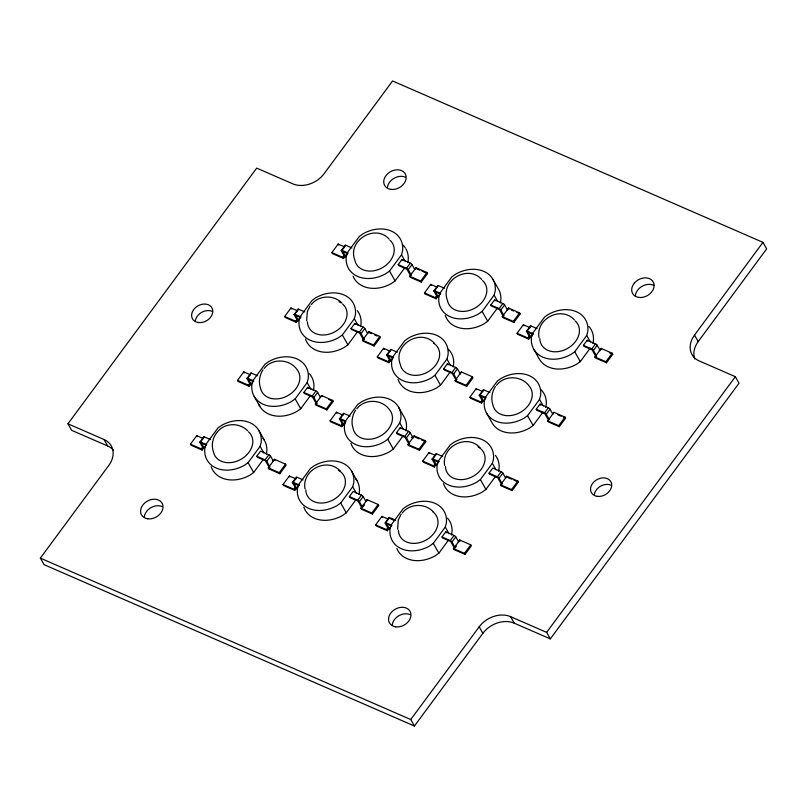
<?xml version="1.0" encoding="UTF-8"?>
<svg xmlns="http://www.w3.org/2000/svg" width="807" height="807" viewBox="0 0 807 807"><rect width="100%" height="100%" fill="white"/><g stroke="black" fill="none" stroke-linecap="round" stroke-linejoin="round"><path stroke-width="1.21" d="M306.64 320.783L307.326 311.583L310.16 305.853M304.996 488.81C301.536 469.936 327.238 456.762 340.282 471.076M397.599 529.16L398.275 519.97L401.109 514.241M444.657 465.397C441.207 446.523 466.91 433.349 479.953 447.663M539.026 337.558C535.566 318.684 561.269 305.51 574.322 319.814M260.096 446.402L261.145 442.468A29.809 22.969 -29.5 0 0 221.522 425.45L217.91 428.033L205.916 444.294L204.867 448.228A29.809 22.969 -29.5 0 0 244.491 465.236L248.092 462.653L260.096 446.402L263.808 452.959M266.189 454.27L266.714 452.303A29.809 22.969 -29.5 0 0 263.102 438.383M307.164 382.629L308.213 378.695A29.809 22.969 -29.5 0 0 268.59 361.687L264.978 364.27L252.984 380.521L251.925 384.465A29.809 22.969 -29.5 0 0 291.559 401.472L295.16 398.89L307.164 382.629L310.877 389.196M313.257 390.507L313.782 388.54A29.809 22.969 -29.5 0 0 309.384 373.671M354.344 318.715L355.393 314.78A29.809 22.969 -29.5 0 0 315.769 297.773L312.158 300.355L300.164 316.606L299.115 320.54A29.809 22.969 -29.5 0 0 338.738 337.548L342.35 334.966L354.344 318.715L358.056 325.271M360.436 326.583L360.961 324.616A29.809 22.969 -29.5 0 0 357.35 310.695M401.523 254.79L402.582 250.856A29.809 22.969 -29.5 0 0 362.948 233.848L359.347 236.431L347.343 252.682L346.294 256.616A29.809 22.969 -29.5 0 0 385.917 273.623L389.529 271.041L401.523 254.79L405.235 261.347M407.616 262.658L408.14 260.691A29.809 22.969 -29.5 0 0 405.871 248.768M352.699 486.752L353.748 482.818A29.809 22.969 -29.5 0 0 314.125 465.81L310.513 468.393L298.519 484.644L297.46 488.578A29.809 22.969 -29.5 0 0 337.094 505.586L340.695 503.003L352.699 486.752L356.401 493.309M358.792 494.62L359.317 492.653A29.809 22.969 -29.5 0 0 355.695 478.733M399.758 422.979L400.817 419.045A29.809 22.969 -29.5 0 0 361.193 402.037L357.582 404.62L345.588 420.871L344.528 424.815A29.809 22.969 -29.5 0 0 384.152 441.822L387.763 439.24L399.758 422.979L403.47 429.546M405.85 430.857L406.385 428.89A29.809 22.969 -29.5 0 0 404.105 416.957L398.537 407.121M446.947 359.065L447.996 355.13A29.809 22.969 -29.5 0 0 408.372 338.123L404.761 340.705L392.767 356.956L391.718 360.89A29.809 22.969 -29.5 0 0 431.342 377.898L434.943 375.316L446.947 359.065L450.659 365.621M453.04 366.933L453.564 364.966A29.809 22.969 -29.5 0 0 448.329 349.219M494.126 295.14L495.175 291.206A29.809 22.969 -29.5 0 0 455.552 274.198L451.94 276.781L439.946 293.032L438.897 296.966A29.809 22.969 -29.5 0 0 478.521 313.973L482.132 311.391L494.126 295.14L497.838 301.697M500.219 303.008L500.743 301.041A29.809 22.969 -29.5 0 0 498.474 289.118L492.906 279.272M445.293 527.102L446.352 523.168A29.809 22.969 -29.5 0 0 406.728 506.16L403.117 508.743L391.123 524.994L390.063 528.928A29.809 22.969 -29.5 0 0 429.687 545.936L433.298 543.353L445.293 527.102L449.005 533.659M451.385 534.97L451.92 533.003A29.809 22.969 -29.5 0 0 447.522 518.144M492.361 463.329L493.42 459.395A29.809 22.969 -29.5 0 0 453.786 442.387L450.185 444.97L438.181 461.231L437.132 465.165A29.809 22.969 -29.5 0 0 476.755 482.172L480.367 479.59L492.361 463.329L496.073 469.896M498.454 471.207L498.978 469.24A29.809 22.969 -29.5 0 0 495.367 455.309M539.54 399.415L540.599 395.48A29.809 22.969 -29.5 0 0 500.976 378.473L497.364 381.055L485.37 397.306L484.311 401.24A29.809 22.969 -29.5 0 0 523.935 418.248L527.546 415.666L539.54 399.415L543.252 405.971M545.643 407.283L546.168 405.316A29.809 22.969 -29.5 0 0 540.932 389.569M586.729 335.49L587.778 331.556A29.809 22.969 -29.5 0 0 548.155 314.548L544.543 317.131L532.549 333.382L531.5 337.316A29.809 22.969 -29.5 0 0 571.124 354.323L574.725 351.741L586.729 335.49L590.442 342.047M592.822 343.358L593.347 341.391A29.809 22.969 -29.5 0 0 588.949 326.532M262.981 369.767C259.622 375.023 258.331 381.973 260.49 387.915A20.861 16.079 -29.5 0 0 286.818 396.197A20.861 16.079 -29.5 0 0 297.026 369.545C289.592 358.762 272.161 357.985 264.161 368.476M355.584 410.117C352.215 415.373 350.934 422.323 353.093 428.265A20.861 16.079 -29.5 0 0 379.421 436.547A20.861 16.079 -29.5 0 0 389.63 409.895C382.185 399.112 364.764 398.335 356.755 408.826M495.367 386.553C491.998 391.798 490.717 398.759 492.875 404.69A20.861 16.079 -29.5 0 0 519.204 412.972A20.861 16.079 -29.5 0 0 529.412 386.321C521.968 375.537 504.546 374.761 496.547 385.262M273.26 461.079L274.521 459.324L285.547 464.126L286.132 465.155L279.847 473.679L268.721 468.837L268.237 467.848L274.572 459.425M320.329 397.316L321.59 395.561L332.615 400.363L333.2 401.392L326.906 409.916L315.789 405.074L315.305 404.085L321.64 395.662M367.508 333.392L368.779 331.637L379.794 336.438L380.379 337.467L374.095 345.991L362.968 341.149L362.484 340.161L368.829 331.738M414.687 269.477L415.958 267.712L426.974 272.514L427.559 273.553L421.274 282.077L410.158 277.225L409.663 276.236L416.008 267.813M365.864 501.429L367.124 499.674L378.15 504.476L378.735 505.505L372.441 514.029L361.324 509.187L360.84 508.198L367.175 499.775M411.681 437.172L413.063 437.717L414.193 435.911L425.218 440.713L425.803 441.742L419.509 450.266L408.392 445.424L407.908 444.435L414.243 436.012M460.111 373.742L461.372 371.987L472.398 376.788L472.983 377.817L466.698 386.341L455.572 381.499L455.087 380.511L461.372 371.987M507.29 309.827L508.561 308.062L519.577 312.864L520.162 313.903L513.877 322.427L502.751 317.575L502.267 316.586L508.612 308.163M458.457 541.779L459.728 540.024L470.753 544.826L471.328 545.855L465.044 554.379L453.927 549.537L453.443 548.548L459.778 540.125M505.525 478.016L506.796 476.261L517.812 481.063L518.397 482.092L512.112 490.616L500.996 485.774L500.511 484.785L506.846 476.362M552.704 414.092L553.975 412.337L565.001 417.138L565.586 418.167L559.291 426.691L548.175 421.849L547.691 420.861L553.975 412.337M599.894 350.177L601.154 348.412L612.18 353.214L612.765 354.253L606.481 362.777L595.354 357.925L594.87 356.936L601.205 348.513M201.518 449.085L202.648 447.3L199.793 442.216A1.796 0.575 36.4 0 1 200.388 441.923L206.683 444.647M248.586 385.322L249.716 383.537L246.861 378.443A1.796 0.575 36.4 0 1 247.456 378.16L253.751 380.884M295.765 321.398L296.895 319.612L294.051 314.528A1.796 0.575 36.4 0 1 294.646 314.236L300.93 316.959M342.945 257.473L344.085 255.688L341.23 250.604A1.796 0.575 36.4 0 1 341.825 250.311L348.12 253.035M294.121 489.435L295.251 487.65L292.396 482.566A1.796 0.575 36.4 0 1 292.991 482.273L299.286 484.997M341.19 425.672L342.319 423.887L339.465 418.803A1.796 0.575 36.4 0 1 340.06 418.51L345.255 420.75M388.369 361.748L389.499 359.962L386.644 354.878A1.796 0.575 36.4 0 1 387.239 354.586L393.534 357.309M435.548 297.823L436.678 296.038L433.833 290.954A1.796 0.575 36.4 0 1 434.428 290.661L440.713 293.385M386.714 529.785L387.854 528L385 522.916A1.796 0.575 36.4 0 1 385.595 522.623L391.889 525.347M433.783 466.022L434.923 464.237L432.068 459.153A1.796 0.575 36.4 0 1 432.663 458.86L438.958 461.584M480.972 402.098L482.102 400.312L479.247 395.228A1.796 0.575 36.4 0 1 479.842 394.936L486.137 397.659M528.151 338.173L529.281 336.388L526.426 331.304A1.796 0.575 36.4 0 1 527.021 331.011L533.316 333.735M206.168 445.202L201.346 443.093L204.11 447.996A1.755 0.565 36.4 0 1 203.394 448.349L202.133 450.054L201.447 448.974L202.648 447.3L204.11 447.996L206.007 445.434M253.237 381.439L248.415 379.33L251.179 384.223A1.755 0.565 36.4 0 1 250.452 384.586L249.202 386.291L248.516 385.211L249.716 383.537L251.179 384.223L253.065 381.671M298.893 318.957L296.381 322.366L295.695 321.287L296.895 319.612L298.368 320.308L300.88 316.899M346.707 254.185L343.56 258.442L342.874 257.372L344.085 255.688L345.547 256.384L347.434 253.832M298.772 485.552L293.95 483.443L296.714 488.346A1.755 0.565 36.4 0 1 295.987 488.699L294.737 490.404L294.051 489.324L295.251 487.65L296.714 488.346L299.236 484.936M345.84 421.789L341.018 419.68L343.782 424.573A1.755 0.565 36.4 0 1 343.056 424.936L341.795 426.641L341.119 425.561L342.319 423.887L343.782 424.573L345.668 422.021M391.496 359.307L388.984 362.716L388.298 361.637L389.499 359.962L390.961 360.658L392.848 358.096M438.675 295.382L436.163 298.792L435.477 297.722L436.678 296.038L438.151 296.734L440.037 294.182M391.375 525.902L386.553 523.793L389.317 528.696A1.755 0.565 36.4 0 1 388.591 529.049L387.33 530.754L386.654 529.674L387.854 528L389.317 528.696L391.203 526.134M438.443 462.139L433.611 460.03L436.385 464.923A1.755 0.565 36.4 0 1 435.659 465.286L434.398 466.991L433.712 465.911L434.923 464.237L436.385 464.923L438.897 461.513M485.622 398.214L480.801 396.116L483.564 401.008A1.755 0.565 36.4 0 1 482.838 401.361L481.577 403.066L480.901 401.987L482.102 400.312L483.564 401.008L485.451 398.446M531.278 335.732L528.767 339.142L528.081 338.072L529.281 336.388L530.744 337.084L533.266 333.674M113.595 450.407A23.655 18.228 -29.5 0 0 107.684 446.009L71.641 430.313L67.959 423.796L256.687 168.118L292.729 183.814A23.655 18.228 -29.5 0 0 324.132 173.666L392.565 80.962L762.968 242.362L766.65 248.869L698.216 341.573A23.655 18.228 -29.5 0 0 694.736 358.974M762.968 242.362L694.534 335.066A23.655 18.228 -29.5 0 0 699.316 360.991L735.359 376.687L739.041 383.204L550.313 638.882L514.271 623.186A23.655 18.228 -29.5 0 0 482.868 633.334L414.435 726.038L44.032 564.638L40.35 558.131L108.784 465.427A23.655 18.228 -29.5 0 0 104.002 439.502L67.959 423.796M202.133 450.054L191.007 445.212L190.422 444.173L196.716 435.659L203.324 438.534M249.202 386.291L238.075 381.439L237.49 380.41L243.785 371.886L250.392 374.771M296.381 322.366L285.264 317.524L284.679 316.485L290.964 307.971L297.581 310.846M343.56 258.442L332.444 253.6L331.859 252.571L338.143 244.047L343.661 246.448M199.833 442.327L203.576 437.101A1.796 0.575 36.4 0 1 204.171 436.809L210.456 439.533M246.902 378.564L250.674 373.449M294.081 314.639L297.823 309.414A1.796 0.575 36.4 0 1 298.419 309.121L304.703 311.845M341.27 250.715L345.003 245.489A1.796 0.575 36.4 0 1 345.598 245.197L351.892 247.92M200.55 441.974L204.322 436.859M247.618 378.211L251.391 373.096L257.524 375.769M294.797 314.286L298.58 309.172M341.986 250.362L345.759 245.257M269.467 466.85A1.755 0.565 36.4 0 1 268.237 465.7L265.473 460.807L257.352 457.266L256.767 456.237L260.54 451.123L269.054 454.855A1.796 0.575 36.4 0 1 270.486 456.026L273.402 461.14M316.707 403.187A1.755 0.565 36.4 0 1 315.305 401.936L312.541 397.044L304.421 393.503L303.836 392.464L307.608 387.36L316.122 391.082A1.796 0.575 36.4 0 1 317.544 392.252L320.47 397.367M364.058 339.364A1.755 0.565 36.4 0 1 362.484 338.012L359.72 333.12L351.6 329.579L351.015 328.55L354.787 323.436L363.311 327.168A1.796 0.575 36.4 0 1 364.734 328.338L367.649 333.452M411.237 275.439A1.755 0.565 36.4 0 1 409.674 274.098L406.899 269.195L398.779 265.664L398.194 264.625L401.977 259.511L410.491 263.243A1.796 0.575 36.4 0 1 411.913 264.414L414.828 269.528M211.222 466.698A29.809 22.969 -29.5 0 0 250.059 475.071L253.66 472.488L262.84 460.061M258.714 404.075A29.809 22.969 -29.5 0 0 297.117 411.308L300.729 408.725L310.614 395.339M305.48 339.011A29.809 22.969 -29.5 0 0 344.307 347.383L347.908 344.801L357.794 331.415M353.083 276.226A29.809 22.969 -29.5 0 0 391.486 283.469L395.097 280.886L404.973 267.5M256.767 456.237L265.1 459.869L268.872 454.755M303.836 392.464L312.168 396.096L315.94 390.981M351.015 328.55L359.347 332.181L363.12 327.067M398.194 264.625L406.526 268.257L410.299 263.143M269.982 467.132L266.814 461.281L270.587 456.167M317.05 403.369L313.883 397.508L317.655 392.394M364.229 339.444L361.062 333.594L364.835 328.479M411.056 274.642L408.241 269.669L412.014 264.555M279.847 473.679L279.262 472.65L285.547 464.126M326.906 409.916L326.331 408.877L332.615 400.363M374.095 345.991L373.51 344.962L379.794 336.438M421.274 282.077L420.689 281.038L426.974 272.514M294.737 490.404L283.61 485.562L283.025 484.523L289.32 476.009L295.927 478.884M341.795 426.641L330.678 421.799L330.093 420.76L336.388 412.236L342.995 415.121M388.984 362.716L377.858 357.874L377.273 356.835L383.567 348.321L390.174 351.196M436.163 298.792L425.047 293.95L424.462 292.921L430.746 284.397L437.364 287.282M292.437 482.677L296.169 477.451A1.796 0.575 36.4 0 1 296.764 477.159L303.059 479.883M339.505 418.914L343.237 413.688A1.796 0.575 36.4 0 1 343.832 413.396L350.127 416.119M386.684 354.989L390.417 349.764A1.796 0.575 36.4 0 1 391.012 349.471L397.306 352.195M433.863 291.065L437.606 285.839A1.796 0.575 36.4 0 1 438.201 285.547L444.486 288.27M293.153 482.324L296.926 477.209M340.221 418.561L343.994 413.446M387.4 354.636L391.173 349.522M434.59 290.712L438.362 285.607M362.071 507.2A1.755 0.565 36.4 0 1 360.84 506.05L358.076 501.157L349.956 497.616L349.37 496.587L353.143 491.473L361.657 495.205A1.796 0.575 36.4 0 1 363.079 496.376L366.005 501.49M409.472 443.628A1.755 0.565 36.4 0 1 407.908 442.286L405.144 437.394L397.024 433.853L396.439 432.824L400.211 427.71L408.725 431.432A1.796 0.575 36.4 0 1 410.148 432.602L413.063 437.717M456.661 379.714A1.755 0.565 36.4 0 1 455.087 378.362L452.323 373.47L444.203 369.929L443.618 368.9L447.391 363.786L455.905 367.518A1.796 0.575 36.4 0 1 457.327 368.688L460.252 373.802M490.797 304.975L499.321 308.708A1.796 0.575 36.4 0 1 500.743 309.878L504.012 315.87A1.755 0.565 36.4 0 1 502.277 314.448L499.503 309.545L491.382 306.014L490.797 304.975L494.57 299.861L503.094 303.593A1.796 0.575 36.4 0 1 504.516 304.764L507.432 309.878M303.825 507.048A29.809 22.969 -29.5 0 0 342.652 515.421L346.264 512.838L355.443 500.411M350.894 443.285A29.809 22.969 -29.5 0 0 389.72 451.658L393.332 449.075L403.207 435.689M398.073 379.361A29.809 22.969 -29.5 0 0 436.91 387.733L440.511 385.151L450.397 371.775M445.262 315.446A29.809 22.969 -29.5 0 0 484.089 323.819L487.69 321.236L497.576 307.85M349.37 496.587L357.703 500.219L361.475 495.105M396.439 432.824L404.761 436.446L408.544 431.331M443.618 368.9L451.95 372.531L455.723 367.417M499.13 308.607L502.902 303.493M362.585 507.482L359.418 501.631L363.19 496.517M408.392 445.424L409.653 443.719L406.476 437.858L410.259 432.744M456.833 379.794L453.665 373.944L457.438 368.829M500.844 310.019L504.617 304.905M363.211 506.635L364.471 504.93M372.441 514.029L371.856 513L378.15 504.476M419.509 450.266L418.924 449.227L425.218 440.713M466.698 386.341L466.113 385.312L472.398 376.788M513.877 322.427L513.292 321.388L519.577 312.864M387.33 530.754L376.213 525.912L375.628 524.873L381.913 516.359L388.53 519.234M434.398 466.991L423.282 462.149L422.697 461.11L428.981 452.586L435.598 455.471M481.577 403.066L470.461 398.224L469.876 397.185L476.17 388.671L482.778 391.546M528.767 339.142L517.64 334.3L517.055 333.271L523.35 324.747L529.957 327.632M385.665 522.169L388.772 517.801A1.796 0.575 36.4 0 1 389.367 517.509L395.662 520.233M432.108 459.264L435.841 454.038A1.796 0.575 36.4 0 1 436.436 453.746L442.73 456.469M479.287 395.339L483.02 390.114A1.796 0.575 36.4 0 1 483.615 389.821L489.91 392.545M526.467 331.415L530.209 326.189A1.796 0.575 36.4 0 1 530.794 325.897L537.089 328.62M385.756 522.674L389.529 517.559M432.824 458.911L436.597 453.796M480.004 394.986L483.776 389.872M527.183 331.062L530.956 325.957M454.674 547.549A1.755 0.565 36.4 0 1 453.443 546.4L450.679 541.507L442.559 537.966L441.974 536.937L445.746 531.823L454.26 535.555A1.796 0.575 36.4 0 1 455.683 536.726L458.598 541.84M501.742 483.776A1.755 0.565 36.4 0 1 500.511 482.636L497.748 477.744L489.617 474.203L489.042 473.174L492.815 468.06L501.329 471.782A1.796 0.575 36.4 0 1 502.751 472.963L505.666 478.067M549.093 419.963A1.755 0.565 36.4 0 1 547.691 418.712L544.927 413.82L536.806 410.279L536.221 409.25L539.994 404.136L548.508 407.868A1.796 0.575 36.4 0 1 549.93 409.038L552.856 414.152M583.4 345.325L591.914 349.058A1.796 0.575 36.4 0 1 593.337 350.228L596.615 356.22A1.755 0.565 36.4 0 1 594.87 354.798L592.106 349.895L583.986 346.364L583.4 345.325L587.173 340.211L595.687 343.943A1.796 0.575 36.4 0 1 597.119 345.114L600.035 350.228M396.852 548.538A29.809 22.969 -29.5 0 0 435.255 555.771L438.867 553.188L448.036 540.761M443.497 483.635A29.809 22.969 -29.5 0 0 482.324 492.008L485.935 489.425L495.105 476.998M486.591 413.174L492.159 423.009A29.809 22.969 -29.5 0 0 529.503 428.083L533.114 425.501L542.99 412.125M533.77 349.249L539.338 359.085A29.809 22.969 -29.5 0 0 576.692 364.169L580.294 361.586L590.179 348.2M441.974 536.937L450.296 540.569L454.069 535.455M489.042 473.174L497.364 476.796L501.137 471.681M536.221 409.25L544.543 412.881L548.326 407.767M591.733 348.957L595.505 343.843M456.439 546.127L455.178 547.832L452.011 541.981L455.784 536.867M502.247 484.069L499.079 478.208L502.852 473.094M549.073 419.267L546.258 414.294L550.041 409.179M593.448 350.369L597.22 345.255M465.044 554.379L464.459 553.35L470.753 544.826M512.112 490.616L511.527 489.577L517.812 481.063M559.291 426.691L558.706 425.662L565.001 417.138M606.481 362.777L605.896 361.738L612.18 353.214M414.435 726.038L410.753 719.531L479.187 626.827A23.655 18.228 -29.5 0 1 510.589 616.669L546.632 632.375L550.313 638.882M546.632 632.375L735.359 376.687M311.341 304.562C318.573 295.17 333.755 294.525 341.936 303.039M402.29 512.939C409.522 503.558 424.704 502.912 432.885 511.426M226.263 425.733C215.943 429.213 209.669 441.379 213.421 451.678A20.861 16.079 -29.5 0 0 240.95 459.324A20.861 16.079 -29.5 0 0 248.485 431.785M227.15 425.561C234.373 423.342 242.322 425.44 247.688 430.726M251.391 373.096L251.229 373.046A1.796 0.575 36.4 0 0 250.624 373.248M419.781 270.163L416.442 268.711L415.958 267.712M422 271.132L427.559 273.553M511.265 310.029L513.494 310.998M516.823 312.45L520.162 313.903M609.426 352.8L612.765 354.253M409.663 276.236L420.689 281.038M502.267 316.586L513.292 321.388M594.87 356.936L605.896 361.738M347.605 253.59L342.773 251.491L345.547 256.384A1.755 0.565 36.4 0 1 344.821 256.747L344.085 255.688M440.198 293.94L435.377 291.841L438.151 296.734A1.755 0.565 36.4 0 1 437.424 297.097L436.678 296.038M532.802 334.29L527.98 332.191L530.744 337.084A1.755 0.565 36.4 0 1 530.017 337.447L529.281 336.388M331.859 252.571L342.874 257.372M424.462 292.921L435.477 297.722M517.055 333.271L528.081 338.072M371.482 333.594L369.263 332.625L368.779 331.637M374.821 335.046L377.04 336.015M557.798 414.778L561.137 416.23M563.357 417.199L565.586 418.167M362.484 340.161L373.51 344.962M455.087 380.511L466.113 385.312M547.691 420.861L558.706 425.662M300.416 317.514L295.594 315.416L298.368 320.308A1.755 0.565 36.4 0 1 297.642 320.661L296.895 319.612M393.019 357.864L388.197 355.766L390.961 360.658A1.755 0.565 36.4 0 1 390.235 361.011L389.499 359.962M284.679 316.485L295.695 321.287M377.273 356.835L388.298 361.637M469.876 397.185L480.901 401.987M328.752 399.455L333.2 401.392M415.787 437.384L419.126 438.837M421.355 439.805L425.803 441.742M508.39 477.734L511.729 479.187M513.948 480.155L518.397 482.092M315.305 404.085L326.331 408.877M407.908 444.435L418.924 449.227M500.511 484.785L511.527 489.577M237.49 380.41L248.516 385.211M330.093 420.76L341.119 425.561M422.697 461.11L433.712 465.911M390.749 518.871L394.048 520.313M268.237 467.848L279.262 472.65M360.84 508.198L371.856 513M453.443 548.548L464.459 553.35M190.422 444.173L201.447 448.974M283.025 484.523L294.051 489.324M375.628 524.873L386.654 529.674M40.35 558.131L410.753 719.531M406.526 268.257L406.718 268.358A1.796 0.575 36.4 0 1 408.14 269.528L408.241 269.669M544.543 412.881L544.735 412.982A1.796 0.575 36.4 0 1 546.157 414.152L546.258 414.294M451.95 372.531L452.132 372.632A1.796 0.575 36.4 0 1 453.554 373.802L453.665 373.944M359.347 332.181L359.539 332.282A1.796 0.575 36.4 0 1 360.961 333.452L361.062 333.594M497.364 476.796L497.556 476.897A1.796 0.575 36.4 0 1 498.978 478.067L499.079 478.208M404.761 436.446L404.953 436.547A1.796 0.575 36.4 0 1 406.375 437.717L406.476 437.858M312.168 396.096L312.349 396.197A1.796 0.575 36.4 0 1 313.772 397.367L313.883 397.508M450.296 540.569L450.488 540.66A1.796 0.575 36.4 0 1 451.91 541.84L452.011 541.981M357.703 500.219L357.884 500.31A1.796 0.575 36.4 0 1 359.307 501.49L359.418 501.631M265.1 459.869L265.281 459.96A1.796 0.575 36.4 0 1 266.703 461.14L266.814 461.281M481.718 279.464C467.717 263.808 439.724 280.937 447.451 300.416A20.861 16.079 -29.5 0 0 474.98 308.062A20.861 16.079 -29.5 0 0 482.515 280.533M389.115 239.114C375.114 223.458 347.131 240.587 354.848 260.066A20.861 16.079 -29.5 0 0 382.377 267.712A20.861 16.079 -29.5 0 0 389.912 240.183M434.539 343.389C420.528 327.733 392.545 344.861 400.272 364.34A20.861 16.079 -29.5 0 0 428.981 371.27A20.861 16.079 -29.5 0 0 433.571 343.136M482.102 400.312L482.838 401.361M434.923 464.237L435.659 465.286M342.319 423.887L343.056 424.936M387.854 528L388.591 529.049M249.716 383.537L250.452 384.586M295.251 487.65L295.987 488.699M202.648 447.3L203.384 448.349M694.534 335.066L698.216 341.573M587.173 340.211L587.758 341.25M574.725 351.741L580.294 361.586M523.35 324.747L523.935 325.786M494.57 299.861L495.155 300.9M539.994 404.136L540.579 405.175M482.132 311.391L487.69 321.236M527.546 415.666L533.114 425.501M430.746 284.397L431.331 285.436M476.17 388.671L476.755 389.7M401.977 259.511L402.562 260.55M447.391 363.786L447.976 364.814M389.529 271.041L395.097 280.886M434.943 375.316L440.511 385.151M480.367 479.59L485.935 489.425M338.143 244.047L338.728 245.086M383.567 348.321L384.152 349.35M428.981 452.586L429.566 453.625M354.787 323.436L355.373 324.464M510.589 616.669L514.271 623.186M400.211 427.71L400.797 428.739M342.35 334.966L347.908 344.801M445.746 531.823L446.332 532.852M387.763 439.24L393.332 449.075M433.298 543.353L438.867 553.188M479.187 626.827L482.868 633.334M290.964 307.971L291.549 309M336.388 412.236L336.973 413.275M381.913 516.359L382.498 517.388M307.608 387.36L308.193 388.389M351.469 470.885L357.037 480.72M295.16 398.89L300.729 408.725M340.695 503.003L346.264 512.838M243.785 371.886L244.37 372.925M254.205 396.388L259.773 406.234M289.32 476.009L289.905 477.038M258.876 430.535L264.434 440.37M248.092 462.653L253.66 472.488M196.716 435.659L197.301 436.688M104.002 439.502L107.684 446.009M601.154 348.412L601.649 349.411M508.561 308.062L509.046 309.061M506.796 476.261L507.28 477.25M414.193 435.911L414.677 436.9M459.728 540.024L460.212 541.013M321.59 395.561L322.074 396.55M367.124 499.674L367.609 500.663M274.521 459.324L275.016 460.313M342.733 304.098A20.861 16.079 -29.5 0 1 333.997 332.272A20.861 16.079 -29.5 0 1 307.447 321.842M338.99 301.747A20.861 16.079 -29.5 0 1 340.968 302.786M478.016 446.856A20.861 16.079 -29.5 0 1 473.83 475.898A20.861 16.079 -29.5 0 1 445.464 466.456M412.266 437.828A1.755 0.565 36.4 0 1 411.994 437.555M432.834 511.799A20.861 16.079 -29.5 0 1 425.561 540.347A20.861 16.079 -29.5 0 1 398.406 530.229M338.355 470.269A20.861 16.079 -29.5 0 1 334.159 499.321A20.861 16.079 -29.5 0 1 305.803 489.879M272.595 461.241A1.755 0.565 36.4 0 1 272.322 460.979M402.915 244.945A29.809 22.969 -29.5 0 1 405.235 247.749M575.119 320.883A20.861 16.079 -29.5 0 1 566.383 349.058A20.861 16.079 -29.5 0 1 539.833 338.617M599.54 350.591A1.755 0.565 36.4 0 1 599.228 350.329M392.273 624.699A11.833 9.119 -29.5 0 1 410.087 614.591M594.265 494.701A11.167 8.605 -29.5 0 1 611.081 485.158M144.322 516.662A11.833 9.119 -29.5 0 1 162.146 506.544M387.471 187.244A11.833 9.119 -29.5 0 1 405.296 177.137M195.344 320.873A11.167 8.605 -29.5 0 1 212.17 311.331M635.351 296.27A11.833 9.119 -29.5 0 1 636.451 292.013L638.055 289.602A11.833 9.119 -29.5 0 1 653.882 285.486M634.363 283.086L632.769 285.496A11.833 9.119 -29.5 0 0 635.603 296.391L638.055 297.279A11.833 9.119 -29.5 0 0 651.441 292.275L653.034 289.864A11.833 9.119 -29.5 0 0 649.03 278.455A11.833 9.119 -29.5 0 0 634.363 283.086M395.662 626.827A11.833 9.119 -29.5 0 0 410.854 613.512A11.833 9.119 -29.5 0 0 392.737 610.96A11.833 9.119 -29.5 0 0 395.662 626.827M597.261 496.345A11.167 8.605 -29.5 0 0 611.595 483.766A11.167 8.605 -29.5 0 0 594.497 481.355A11.167 8.605 -29.5 0 0 597.261 496.345M147.711 518.79A11.833 9.119 -29.5 0 0 162.903 505.464A11.833 9.119 -29.5 0 0 144.786 502.912A11.833 9.119 -29.5 0 0 147.711 518.79M198.34 322.518A11.167 8.605 -29.5 0 0 212.685 309.938A11.167 8.605 -29.5 0 0 195.576 307.538A11.167 8.605 -29.5 0 0 198.34 322.518M390.86 189.373A11.833 9.119 -29.5 0 0 406.052 176.047A11.833 9.119 -29.5 0 0 387.935 173.495A11.833 9.119 -29.5 0 0 390.86 189.373"/></g></svg>
